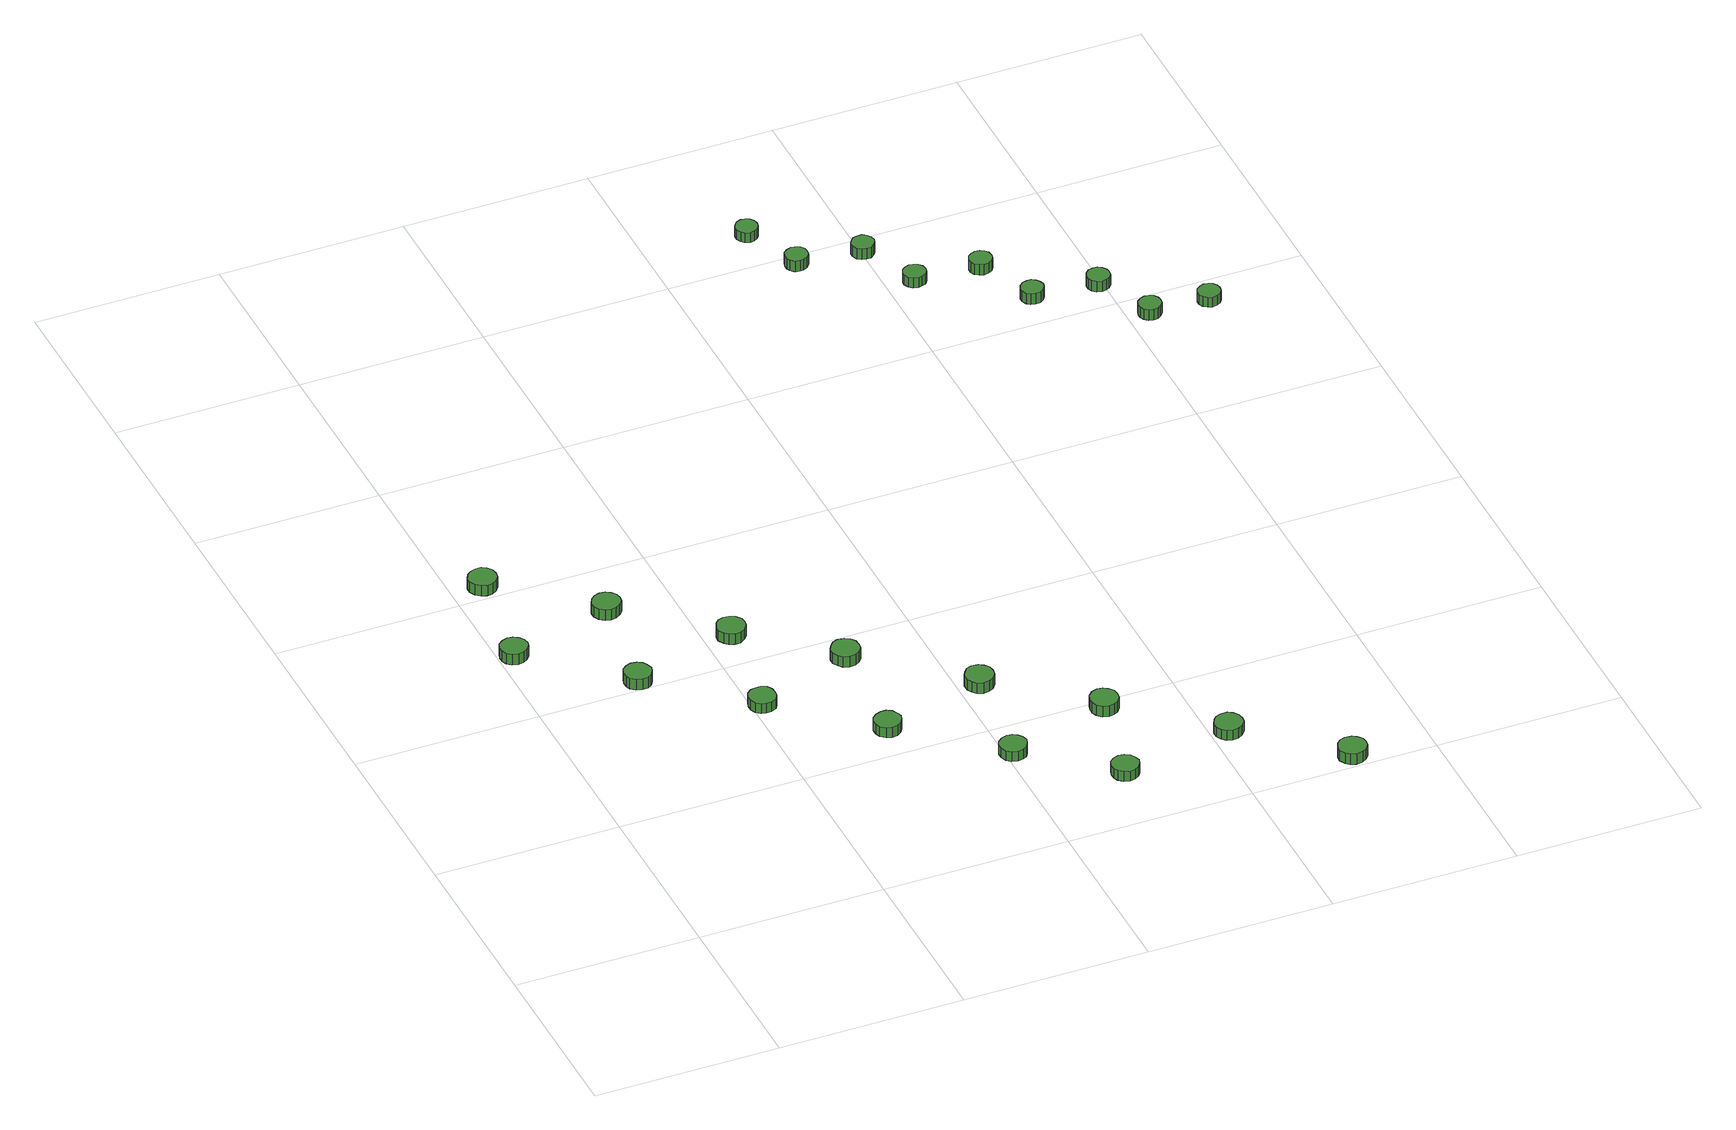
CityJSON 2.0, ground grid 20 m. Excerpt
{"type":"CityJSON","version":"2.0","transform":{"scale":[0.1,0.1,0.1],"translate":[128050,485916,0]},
"CityObjects":{
"tree1":{"type":"SolitaryVegetationObject","attributes":{"function":"something"},"geometry":[{"type":"MultiSurface","lod":"1","boundaries":[[[0,1,2,3,4,5,6,7,8,9,10,11,12,13,14]],[[15,16,17,18,19,20,21,22,23,24,25,26,27,28,29]],[[0,29,28,1]],[[1,28,27,2]],[[2,27,26,3]],[[3,26,25,4]],[[4,25,24,5]],[[5,24,23,6]],[[6,23,22,7]],[[7,22,21,8]],[[8,21,20,9]],[[9,20,19,10]],[[10,19,18,11]],[[11,18,17,12]],[[12,17,16,13]],[[13,16,15,14]],[[14,15,29,0]]]}]},
"tree2":{"type":"SolitaryVegetationObject","attributes":{"function":"something"},"geometry":[{"type":"MultiSurface","lod":"1","boundaries":[[[30,31,32,33,34,35,36,37,38,39,40,41,42,43,44]],[[45,46,47,48,49,50,51,52,53,54,55,56,57,58,59]],[[30,59,58,31]],[[31,58,57,32]],[[32,57,56,33]],[[33,56,55,34]],[[34,55,54,35]],[[35,54,53,36]],[[36,53,52,37]],[[37,52,51,38]],[[38,51,50,39]],[[39,50,49,40]],[[40,49,48,41]],[[41,48,47,42]],[[42,47,46,43]],[[43,46,45,44]],[[44,45,59,30]]]}]},
"tree3":{"type":"SolitaryVegetationObject","attributes":{"function":"something"},"geometry":[{"type":"MultiSurface","lod":"1","boundaries":[[[60,61,62,63,64,65,66,67,68,69,70,71,72,73,74]],[[75,76,77,78,79,80,81,82,83,84,85,86,87,88,89]],[[60,89,88,61]],[[61,88,87,62]],[[62,87,86,63]],[[63,86,85,64]],[[64,85,84,65]],[[65,84,83,66]],[[66,83,82,67]],[[67,82,81,68]],[[68,81,80,69]],[[69,80,79,70]],[[70,79,78,71]],[[71,78,77,72]],[[72,77,76,73]],[[73,76,75,74]],[[74,75,89,60]]]}]},
"tree4":{"type":"SolitaryVegetationObject","attributes":{"function":"something"},"geometry":[{"type":"MultiSurface","lod":"1","boundaries":[[[90,91,92,93,94,95,96,97,98,99,100,101,102,103,104]],[[105,106,107,108,109,110,111,112,113,114,115,116,117,118,119]],[[90,119,118,91]],[[91,118,117,92]],[[92,117,116,93]],[[93,116,115,94]],[[94,115,114,95]],[[95,114,113,96]],[[96,113,112,97]],[[97,112,111,98]],[[98,111,110,99]],[[99,110,109,100]],[[100,109,108,101]],[[101,108,107,102]],[[102,107,106,103]],[[103,106,105,104]],[[104,105,119,90]]]}]},
"tree5":{"type":"SolitaryVegetationObject","attributes":{"function":"something"},"geometry":[{"type":"MultiSurface","lod":"1","boundaries":[[[120,121,122,123,124,125,126,127,128,129,130,131,132,133,134]],[[135,136,137,138,139,140,141,142,143,144,145,146,147,148,149]],[[120,149,148,121]],[[121,148,147,122]],[[122,147,146,123]],[[123,146,145,124]],[[124,145,144,125]],[[125,144,143,126]],[[126,143,142,127]],[[127,142,141,128]],[[128,141,140,129]],[[129,140,139,130]],[[130,139,138,131]],[[131,138,137,132]],[[132,137,136,133]],[[133,136,135,134]],[[134,135,149,120]]]}]},
"tree6":{"type":"SolitaryVegetationObject","attributes":{"function":"something"},"geometry":[{"type":"MultiSurface","lod":"1","boundaries":[[[150,151,152,153,154,155,156,157,158,159,160,161,162,163,164]],[[165,166,167,168,169,170,171,172,173,174,175,176,177,178,179]],[[150,179,178,151]],[[151,178,177,152]],[[152,177,176,153]],[[153,176,175,154]],[[154,175,174,155]],[[155,174,173,156]],[[156,173,172,157]],[[157,172,171,158]],[[158,171,170,159]],[[159,170,169,160]],[[160,169,168,161]],[[161,168,167,162]],[[162,167,166,163]],[[163,166,165,164]],[[164,165,179,150]]]}]},
"tree7":{"type":"SolitaryVegetationObject","attributes":{"function":"something"},"geometry":[{"type":"MultiSurface","lod":"1","boundaries":[[[180,181,182,183,184,185,186,187,188,189,190,191,192,193,194]],[[195,196,197,198,199,200,201,202,203,204,205,206,207,208,209]],[[180,209,208,181]],[[181,208,207,182]],[[182,207,206,183]],[[183,206,205,184]],[[184,205,204,185]],[[185,204,203,186]],[[186,203,202,187]],[[187,202,201,188]],[[188,201,200,189]],[[189,200,199,190]],[[190,199,198,191]],[[191,198,197,192]],[[192,197,196,193]],[[193,196,195,194]],[[194,195,209,180]]]}]},
"tree8":{"type":"SolitaryVegetationObject","attributes":{"function":"something"},"geometry":[{"type":"MultiSurface","lod":"1","boundaries":[[[210,211,212,213,214,215,216,217,218,219,220,221,222,223,224]],[[225,226,227,228,229,230,231,232,233,234,235,236,237,238,239]],[[210,239,238,211]],[[211,238,237,212]],[[212,237,236,213]],[[213,236,235,214]],[[214,235,234,215]],[[215,234,233,216]],[[216,233,232,217]],[[217,232,231,218]],[[218,231,230,219]],[[219,230,229,220]],[[220,229,228,221]],[[221,228,227,222]],[[222,227,226,223]],[[223,226,225,224]],[[224,225,239,210]]]}]},
"tree9":{"type":"SolitaryVegetationObject","attributes":{"function":"something"},"geometry":[{"type":"MultiSurface","lod":"1","boundaries":[[[240,241,242,243,244,245,246,247,248,249,250,251,252,253,254]],[[255,256,257,258,259,260,261,262,263,264,265,266,267,268,269]],[[240,269,268,241]],[[241,268,267,242]],[[242,267,266,243]],[[243,266,265,244]],[[244,265,264,245]],[[245,264,263,246]],[[246,263,262,247]],[[247,262,261,248]],[[248,261,260,249]],[[249,260,259,250]],[[250,259,258,251]],[[251,258,257,252]],[[252,257,256,253]],[[253,256,255,254]],[[254,255,269,240]]]}]},
"tree10":{"type":"SolitaryVegetationObject","attributes":{"function":"something"},"geometry":[{"type":"MultiSurface","lod":"1","boundaries":[[[270,271,272,273,274,275,276,277,278,279,280,281,282,283,284]],[[285,286,287,288,289,290,291,292,293,294,295,296,297,298,299]],[[270,299,298,271]],[[271,298,297,272]],[[272,297,296,273]],[[273,296,295,274]],[[274,295,294,275]],[[275,294,293,276]],[[276,293,292,277]],[[277,292,291,278]],[[278,291,290,279]],[[279,290,289,280]],[[280,289,288,281]],[[281,288,287,282]],[[282,287,286,283]],[[283,286,285,284]],[[284,285,299,270]]]}]},
"tree11":{"type":"SolitaryVegetationObject","attributes":{"function":"something"},"geometry":[{"type":"MultiSurface","lod":"1","boundaries":[[[300,301,302,303,304,305,306,307,308,309,310,311,312,313,314]],[[315,316,317,318,319,320,321,322,323,324,325,326,327,328,329]],[[300,329,328,301]],[[301,328,327,302]],[[302,327,326,303]],[[303,326,325,304]],[[304,325,324,305]],[[305,324,323,306]],[[306,323,322,307]],[[307,322,321,308]],[[308,321,320,309]],[[309,320,319,310]],[[310,319,318,311]],[[311,318,317,312]],[[312,317,316,313]],[[313,316,315,314]],[[314,315,329,300]]]}]},
"tree12":{"type":"SolitaryVegetationObject","attributes":{"function":"something"},"geometry":[{"type":"MultiSurface","lod":"1","boundaries":[[[330,331,332,333,334,335,336,337,338,339,340,341,342,343,344]],[[345,346,347,348,349,350,351,352,353,354,355,356,357,358,359]],[[330,359,358,331]],[[331,358,357,332]],[[332,357,356,333]],[[333,356,355,334]],[[334,355,354,335]],[[335,354,353,336]],[[336,353,352,337]],[[337,352,351,338]],[[338,351,350,339]],[[339,350,349,340]],[[340,349,348,341]],[[341,348,347,342]],[[342,347,346,343]],[[343,346,345,344]],[[344,345,359,330]]]}]},
"tree13":{"type":"SolitaryVegetationObject","attributes":{"function":"something"},"geometry":[{"type":"MultiSurface","lod":"1","boundaries":[[[360,361,362,363,364,365,366,367,368,369,370,371,372,373,374]],[[375,376,377,378,379,380,381,382,383,384,385,386,387,388,389]],[[360,389,388,361]],[[361,388,387,362]],[[362,387,386,363]],[[363,386,385,364]],[[364,385,384,365]],[[365,384,383,366]],[[366,383,382,367]],[[367,382,381,368]],[[368,381,380,369]],[[369,380,379,370]],[[370,379,378,371]],[[371,378,377,372]],[[372,377,376,373]],[[373,376,375,374]],[[374,375,389,360]]]}]},
"tree14":{"type":"SolitaryVegetationObject","attributes":{"function":"something"},"geometry":[{"type":"MultiSurface","lod":"1","boundaries":[[[390,391,392,393,394,395,396,397,398,399,400,401,402,403,404]],[[405,406,407,408,409,410,411,412,413,414,415,416,417,418,419]],[[390,419,418,391]],[[391,418,417,392]],[[392,417,416,393]],[[393,416,415,394]],[[394,415,414,395]],[[395,414,413,396]],[[396,413,412,397]],[[397,412,411,398]],[[398,411,410,399]],[[399,410,409,400]],[[400,409,408,401]],[[401,408,407,402]],[[402,407,406,403]],[[403,406,405,404]],[[404,405,419,390]]]}]},
"tree15":{"type":"SolitaryVegetationObject","attributes":{"function":"something"},"geometry":[{"type":"MultiSurface","lod":"1","boundaries":[[[420,421,422,423,424,425,426,427,428,429,430,431,432,433,434]],[[435,436,437,438,439,440,441,442,443,444,445,446,447,448,449]],[[420,449,448,421]],[[421,448,447,422]],[[422,447,446,423]],[[423,446,445,424]],[[424,445,444,425]],[[425,444,443,426]],[[426,443,442,427]],[[427,442,441,428]],[[428,441,440,429]],[[429,440,439,430]],[[430,439,438,431]],[[431,438,437,432]],[[432,437,436,433]],[[433,436,435,434]],[[434,435,449,420]]]}]},
"tree16":{"type":"SolitaryVegetationObject","attributes":{"function":"something"},"geometry":[{"type":"MultiSurface","lod":"1","boundaries":[[[450,451,452,453,454,455,456,457,458,459,460,461,462,463,464]],[[465,466,467,468,469,470,471,472,473,474,475,476,477,478,479]],[[450,479,478,451]],[[451,478,477,452]],[[452,477,476,453]],[[453,476,475,454]],[[454,475,474,455]],[[455,474,473,456]],[[456,473,472,457]],[[457,472,471,458]],[[458,471,470,459]],[[459,470,469,460]],[[460,469,468,461]],[[461,468,467,462]],[[462,467,466,463]],[[463,466,465,464]],[[464,465,479,450]]]}]},
"tree17":{"type":"SolitaryVegetationObject","attributes":{"function":"something"},"geometry":[{"type":"MultiSurface","lod":"1","boundaries":[[[480,481,482,483,484,485,486,487,488,489,490,491,492,493,494]],[[495,496,497,498,499,500,501,502,503,504,505,506,507,508,509]],[[480,509,508,481]],[[481,508,507,482]],[[482,507,506,483]],[[483,506,505,484]],[[484,505,504,485]],[[485,504,503,486]],[[486,503,502,487]],[[487,502,501,488]],[[488,501,500,489]],[[489,500,499,490]],[[490,499,498,491]],[[491,498,497,492]],[[492,497,496,493]],[[493,496,495,494]],[[494,495,509,480]]]}]},
"tree18":{"type":"SolitaryVegetationObject","attributes":{"function":"something"},"geometry":[{"type":"MultiSurface","lod":"1","boundaries":[[[510,511,512,513,514,515,516,517,518,519,520,521,522,523,524]],[[525,526,527,528,529,530,531,532,533,534,535,536,537,538,539]],[[510,539,538,511]],[[511,538,537,512]],[[512,537,536,513]],[[513,536,535,514]],[[514,535,534,515]],[[515,534,533,516]],[[516,533,532,517]],[[517,532,531,518]],[[518,531,530,519]],[[519,530,529,520]],[[520,529,528,521]],[[521,528,527,522]],[[522,527,526,523]],[[523,526,525,524]],[[524,525,539,510]]]}]},
"tree19":{"type":"SolitaryVegetationObject","attributes":{"function":"something"},"geometry":[{"type":"MultiSurface","lod":"1","boundaries":[[[540,541,542,543,544,545,546,547,548,549,550,551,552,553,554]],[[555,556,557,558,559,560,561,562,563,564,565,566,567,568,569]],[[540,569,568,541]],[[541,568,567,542]],[[542,567,566,543]],[[543,566,565,544]],[[544,565,564,545]],[[545,564,563,546]],[[546,563,562,547]],[[547,562,561,548]],[[548,561,560,549]],[[549,560,559,550]],[[550,559,558,551]],[[551,558,557,552]],[[552,557,556,553]],[[553,556,555,554]],[[554,555,569,540]]]}]},
"tree20":{"type":"SolitaryVegetationObject","attributes":{"function":"something"},"geometry":[{"type":"MultiSurface","lod":"1","boundaries":[[[570,571,572,573,574,575,576,577,578,579,580,581,582,583,584]],[[585,586,587,588,589,590,591,592,593,594,595,596,597,598,599]],[[570,599,598,571]],[[571,598,597,572]],[[572,597,596,573]],[[573,596,595,574]],[[574,595,594,575]],[[575,594,593,576]],[[576,593,592,577]],[[577,592,591,578]],[[578,591,590,579]],[[579,590,589,580]],[[580,589,588,581]],[[581,588,587,582]],[[582,587,586,583]],[[583,586,585,584]],[[584,585,599,570]]]}]},
"tree21":{"type":"SolitaryVegetationObject","attributes":{"function":"something"},"geometry":[{"type":"MultiSurface","lod":"1","boundaries":[[[600,601,602,603,604,605,606,607,608,609,610,611,612,613,614]],[[615,616,617,618,619,620,621,622,623,624,625,626,627,628,629]],[[600,629,628,601]],[[601,628,627,602]],[[602,627,626,603]],[[603,626,625,604]],[[604,625,624,605]],[[605,624,623,606]],[[606,623,622,607]],[[607,622,621,608]],[[608,621,620,609]],[[609,620,619,610]],[[610,619,618,611]],[[611,618,617,612]],[[612,617,616,613]],[[613,616,615,614]],[[614,615,629,600]]]}]},
"tree22":{"type":"SolitaryVegetationObject","attributes":{"function":"something"},"geometry":[{"type":"MultiSurface","lod":"1","boundaries":[[[630,631,632,633,634,635,636,637,638,639,640,641,642,643,644]],[[645,646,647,648,649,650,651,652,653,654,655,656,657,658,659]],[[630,659,658,631]],[[631,658,657,632]],[[632,657,656,633]],[[633,656,655,634]],[[634,655,654,635]],[[635,654,653,636]],[[636,653,652,637]],[[637,652,651,638]],[[638,651,650,639]],[[639,650,649,640]],[[640,649,648,641]],[[641,648,647,642]],[[642,647,646,643]],[[643,646,645,644]],[[644,645,659,630]]]}]},
"tree23":{"type":"SolitaryVegetationObject","attributes":{"function":"something"},"geometry":[{"type":"MultiSurface","lod":"1","boundaries":[[[660,661,662,663,664,665,666,667,668,669,670,671,672,673,674]],[[675,676,677,678,679,680,681,682,683,684,685,686,687,688,689]],[[660,689,688,661]],[[661,688,687,662]],[[662,687,686,663]],[[663,686,685,664]],[[664,685,684,665]],[[665,684,683,666]],[[666,683,682,667]],[[667,682,681,668]],[[668,681,680,669]],[[669,680,679,670]],[[670,679,678,671]],[[671,678,677,672]],[[672,677,676,673]],[[673,676,675,674]],[[674,675,689,660]]]}]}
},
"vertices":[
[31,500,18],[30,506,18],[26,511,18],[21,514,18],[15,515,18],[9,513,18],[4,509,18],[2,503,18],[2,497,18],[4,492,18],[9,488,18],[15,486,18],[21,487,18],[26,490,18],[30,495,18],[30,495,5],[26,490,5],[21,487,5],[15,486,5],[9,488,5],[4,492,5],[2,497,5],[2,503,5],[4,509,5],[9,513,5],[15,515,5],[21,514,5],[26,511,5],[30,506,5],[31,500,5],
[48,618,18],[47,624,18],[43,630,18],[38,633,18],[32,633,18],[26,631,18],[21,627,18],[18,621,18],[18,615,18],[21,609,18],[26,605,18],[32,603,18],[38,604,18],[43,607,18],[47,612,18],[47,612,5],[43,607,5],[38,604,5],[32,603,5],[26,605,5],[21,609,5],[18,615,5],[18,621,5],[21,627,5],[26,631,5],[32,633,5],[38,633,5],[43,630,5],[47,624,5],[48,618,5],
[128,414,17],[126,420,17],[123,425,17],[118,428,17],[112,429,17],[106,427,17],[101,423,17],[99,417,17],[99,411,17],[101,406,17],[106,402,17],[112,400,17],[118,400,17],[123,403,17],[126,408,17],[126,408,4],[123,403,4],[118,400,4],[112,400,4],[106,402,4],[101,406,4],[99,411,4],[99,417,4],[101,423,4],[106,427,4],[112,429,4],[118,428,4],[123,425,4],[126,420,4],[128,414,4],
[145,532,18],[144,538,18],[140,543,18],[135,546,18],[129,547,18],[123,545,18],[118,541,18],[115,535,18],[115,529,18],[118,523,18],[123,519,18],[129,517,18],[135,518,18],[140,521,18],[144,526,18],[144,526,5],[140,521,5],[135,518,5],[129,517,5],[123,519,5],[118,523,5],[115,529,5],[115,535,5],[118,541,5],[123,545,5],[129,547,5],[135,546,5],[140,543,5],[144,538,5],[145,532,5],
[225,328,17],[224,334,17],[221,339,17],[215,342,17],[209,342,17],[204,341,17],[199,337,17],[197,331,17],[197,325,17],[199,319,17],[204,315,17],[209,314,17],[215,314,17],[221,317,17],[224,322,17],[224,322,5],[221,317,5],[215,314,5],[209,314,5],[204,315,5],[199,319,5],[197,325,5],[197,331,5],[199,337,5],[204,341,5],[209,342,5],[215,342,5],[221,339,5],[224,334,5],[225,328,5],
[243,446,18],[242,452,18],[238,457,18],[232,460,18],[226,461,18],[220,459,18],[216,455,18],[213,449,18],[213,443,18],[216,437,18],[220,433,18],[226,431,18],[232,431,18],[238,435,18],[242,440,18],[242,440,5],[238,435,5],[232,431,5],[226,431,5],[220,433,5],[216,437,5],[213,443,5],[213,449,5],[216,455,5],[220,459,5],[226,461,5],[232,460,5],[238,457,5],[242,452,5],[243,446,5],
[324,242,17],[322,248,17],[319,253,17],[314,256,17],[308,256,17],[302,254,17],[297,250,17],[295,245,17],[295,239,17],[297,233,17],[302,229,17],[308,227,17],[314,228,17],[319,231,17],[322,236,17],[322,236,5],[319,231,5],[314,228,5],[308,227,5],[302,229,5],[297,233,5],[295,239,5],[295,245,5],[297,250,5],[302,254,5],[308,256,5],[314,256,5],[319,253,5],[322,248,5],[324,242,5],
[333,367,17],[332,374,17],[328,379,17],[323,382,17],[316,383,17],[310,381,17],[306,376,17],[303,371,17],[303,364,17],[306,359,17],[310,354,17],[316,352,17],[323,353,17],[328,356,17],[332,361,17],[332,361,4],[328,356,4],[323,353,4],[316,352,4],[310,354,4],[306,359,4],[303,364,4],[303,371,4],[306,376,4],[310,381,4],[316,383,4],[323,382,4],[328,379,4],[332,374,4],[333,367,4],
[423,156,17],[421,162,17],[418,166,17],[413,169,17],[407,170,17],[401,168,17],[396,164,17],[394,159,17],[394,153,17],[396,147,17],[401,143,17],[407,141,17],[413,142,17],[418,145,17],[421,150,17],[421,150,5],[418,145,5],[413,142,5],[407,141,5],[401,143,5],[396,147,5],[394,153,5],[394,159,5],[396,164,5],[401,168,5],[407,170,5],[413,169,5],[418,166,5],[421,162,5],[423,156,5],
[438,275,17],[437,281,17],[433,286,17],[428,289,17],[421,290,17],[415,288,17],[411,283,17],[408,278,17],[408,271,17],[411,266,17],[415,261,17],[421,259,17],[428,260,17],[433,263,17],[437,268,17],[437,268,4],[433,263,4],[428,260,4],[421,259,4],[415,261,4],[411,266,4],[408,271,4],[408,278,4],[411,283,4],[415,288,4],[421,290,4],[428,289,4],[433,286,4],[437,281,4],[438,275,4],
[511,78,19],[509,84,19],[506,89,19],[501,92,19],[495,93,19],[489,91,19],[484,87,19],[482,81,19],[482,75,19],[484,70,19],[489,66,19],[495,64,19],[501,65,19],[506,68,19],[509,72,19],[509,72,7],[506,68,7],[501,65,7],[495,64,7],[489,66,7],[484,70,7],[482,75,7],[482,81,7],[484,87,7],[489,91,7],[495,93,7],[501,92,7],[506,89,7],[509,84,7],[511,78,7],
[536,189,17],[535,196,17],[531,201,17],[526,204,17],[520,205,17],[514,203,17],[509,198,17],[507,193,17],[507,186,17],[509,181,17],[514,176,17],[520,174,17],[526,175,17],[531,178,17],[535,183,17],[535,183,4],[531,178,4],[526,175,4],[520,174,4],[514,176,4],[509,181,4],[507,186,4],[507,193,4],[509,198,4],[514,203,4],[520,205,4],[526,204,4],[531,201,4],[535,196,4],[536,189,4],
[634,103,17],[633,109,17],[629,115,17],[624,118,17],[617,118,17],[611,116,17],[607,112,17],[604,106,17],[604,100,17],[607,94,17],[611,90,17],[617,88,17],[624,89,17],[629,92,17],[633,97,17],[633,97,5],[629,92,5],[624,89,5],[617,88,5],[611,90,5],[607,94,5],[604,100,5],[604,106,5],[607,112,5],[611,116,5],[617,118,5],[624,118,5],[629,115,5],[633,109,5],[634,103,5],
[731,17,18],[730,23,18],[726,28,18],[721,31,18],[714,32,18],[708,30,18],[704,26,18],[701,20,18],[701,14,18],[704,8,18],[708,4,18],[714,2,18],[721,3,18],[726,6,18],[730,11,18],[730,11,5],[726,6,5],[721,3,5],[714,2,5],[708,4,5],[704,8,5],[701,14,5],[701,20,5],[704,26,5],[708,30,5],[714,32,5],[721,31,5],[726,28,5],[730,23,5],[731,17,5],
[516,1044,21],[515,1049,21],[512,1053,21],[508,1055,21],[503,1056,21],[498,1054,21],[495,1051,21],[493,1047,21],[493,1042,21],[495,1037,21],[498,1034,21],[503,1032,21],[508,1033,21],[512,1035,21],[515,1039,21],[515,1039,9],[512,1035,9],[508,1033,9],[503,1032,9],[498,1034,9],[495,1037,9],[493,1042,9],[493,1047,9],[495,1051,9],[498,1054,9],[503,1056,9],[508,1055,9],[512,1053,9],[515,1049,9],[516,1044,9],
[544,983,20],[543,988,20],[540,992,20],[535,994,20],[531,995,20],[526,993,20],[522,990,20],[520,985,20],[520,980,20],[522,976,20],[526,972,20],[531,971,20],[535,971,20],[540,974,20],[543,978,20],[543,978,7],[540,974,7],[535,971,7],[531,971,7],[526,972,7],[522,976,7],[520,980,7],[520,985,7],[522,990,7],[526,993,7],[531,995,7],[535,994,7],[540,992,7],[543,988,7],[544,983,7],
[612,973,21],[611,978,21],[608,982,21],[604,985,21],[599,985,21],[594,984,21],[590,980,21],[588,976,21],[588,971,21],[590,966,21],[594,963,21],[599,962,21],[604,962,21],[608,965,21],[611,969,21],[611,969,8],[608,965,8],[604,962,8],[599,962,8],[594,963,8],[590,966,8],[588,971,8],[588,976,8],[590,980,8],[594,984,8],[599,985,8],[604,985,8],[608,982,8],[611,978,8],[612,973,8],
[641,911,19],[640,916,19],[637,920,19],[632,922,19],[628,923,19],[623,921,19],[619,918,19],[617,913,19],[617,909,19],[619,904,19],[623,901,19],[628,899,19],[632,900,19],[637,902,19],[640,906,19],[640,906,7],[637,902,7],[632,900,7],[628,899,7],[623,901,7],[619,904,7],[617,909,7],[617,913,7],[619,918,7],[623,921,7],[628,923,7],[632,922,7],[637,920,7],[640,916,7],[641,911,7],
[709,903,21],[708,908,21],[705,912,21],[701,914,21],[696,915,21],[691,913,21],[687,910,21],[685,905,21],[685,900,21],[687,896,21],[691,893,21],[696,891,21],[701,892,21],[705,894,21],[708,898,21],[708,898,8],[705,894,8],[701,892,8],[696,891,8],[691,893,8],[687,896,8],[685,900,8],[685,905,8],[687,910,8],[691,913,8],[696,915,8],[701,914,8],[705,912,8],[708,908,8],[709,903,8],
[738,840,19],[737,845,19],[734,849,19],[730,852,19],[725,852,19],[720,851,19],[716,847,19],[714,843,19],[714,838,19],[716,833,19],[720,830,19],[725,829,19],[730,829,19],[734,832,19],[737,836,19],[737,836,6],[734,832,6],[730,829,6],[725,829,6],[720,830,6],[716,833,6],[714,838,6],[714,843,6],[716,847,6],[720,851,6],[725,852,6],[730,852,6],[734,849,6],[737,845,6],[738,840,6],
[806,832,20],[805,837,20],[802,841,20],[798,844,20],[793,844,20],[788,843,20],[784,839,20],[782,835,20],[782,830,20],[784,825,20],[788,822,20],[793,820,20],[798,821,20],[802,823,20],[805,827,20],[805,827,7],[802,823,7],[798,821,7],[793,820,7],[788,822,7],[784,825,7],[782,830,7],[782,835,7],[784,839,7],[788,843,7],[793,844,7],[798,844,7],[802,841,7],[805,837,7],[806,832,7],
[835,770,19],[834,775,19],[831,779,19],[827,781,19],[822,782,19],[817,780,19],[813,777,19],[811,772,19],[811,767,19],[813,763,19],[817,759,19],[822,758,19],[827,758,19],[831,761,19],[834,765,19],[834,765,6],[831,761,6],[827,758,6],[822,758,6],[817,759,6],[813,763,6],[811,767,6],[811,772,6],[813,777,6],[817,780,6],[822,782,6],[827,781,6],[831,779,6],[834,775,6],[835,770,6],
[897,765,19],[896,770,19],[893,774,19],[889,776,19],[884,777,19],[879,775,19],[875,772,19],[873,767,19],[873,762,19],[875,758,19],[879,755,19],[884,753,19],[889,754,19],[893,756,19],[896,760,19],[896,760,7],[893,756,7],[889,754,7],[884,753,7],[879,755,7],[875,758,7],[873,762,7],[873,767,7],[875,772,7],[879,775,7],[884,777,7],[889,776,7],[893,774,7],[896,770,7],[897,765,7]
]}
